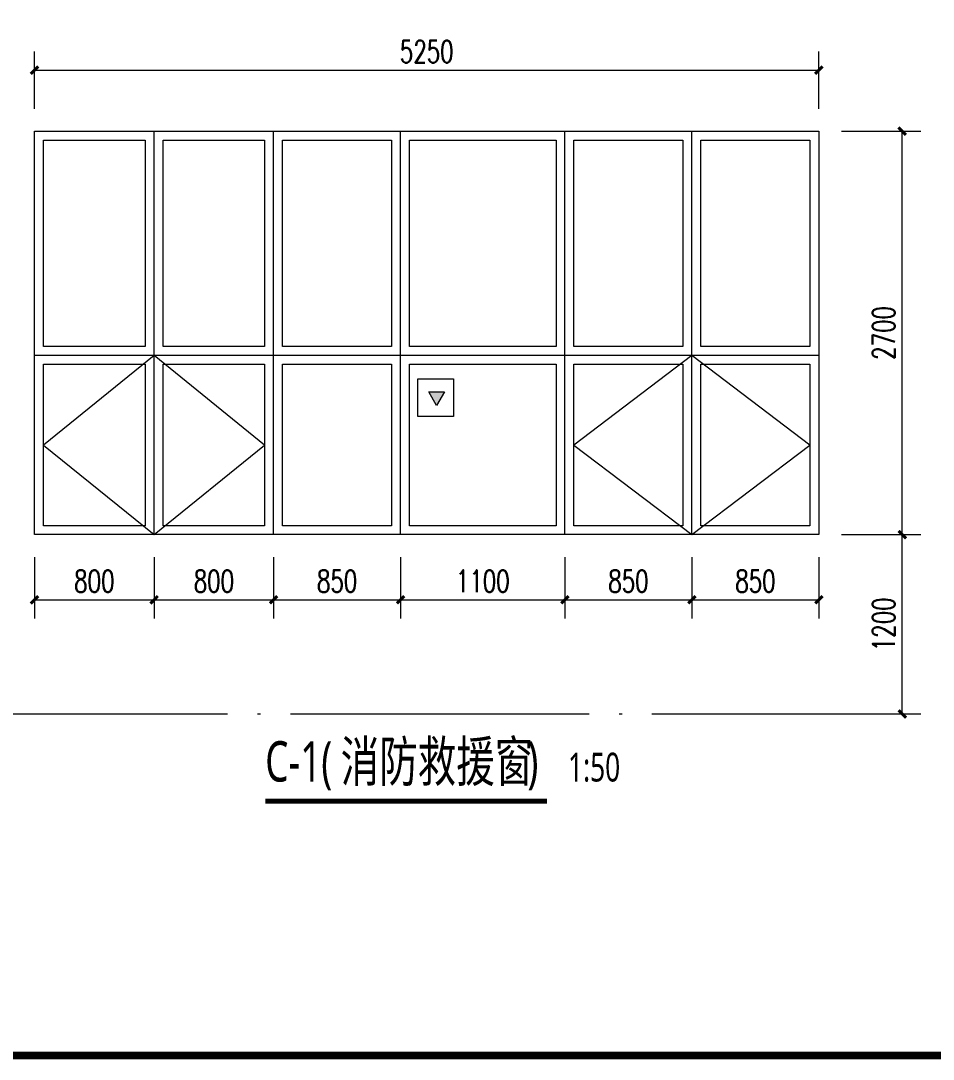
# Model space of a CAD drawing. Header units: inches. Extents: x -3733042 to -3450527, y 579159 to 997713.
# Drawn here: x -3496447 to -3484232, y 879863 to 893762 of the extents above; entities that cross this region are included whole.
import ezdxf

# ---------------------------------------------------------------- set-up
doc = ezdxf.new("R2010")
doc.units = ezdxf.units.IN
doc.header["$LTSCALE"] = 1000
doc.header["$MEASUREMENT"] = 0
doc.linetypes.add('DOTE', pattern=[2.42, 2, -0.2, 0.02, -0.2])
doc.layers.get('0').update_dxf_attribs({"lineweight": 18})
for name, color, linetype, lineweight in [('DIM_SYMB', 3, 'Continuous', 18), ('DOTE', 14, 'DOTE', 18), ('PUB_DIM', 3, 'Continuous', 18), ('PUB_TEXT', 7, 'Continuous', 18), ('PUB_TITLE', 153, 'Continuous', 18), ('SURFACE', 255, 'Continuous', 18), ('WINDOW', 4, 'Continuous', 18)]:
    doc.layers.add(name, color=color, linetype=linetype, lineweight=lineweight)
doc.styles.add('-黑体', font='', dxfattribs={"width": 0.7})
doc.styles.add('_TCH_DIM_T3', font='simplex.shx', dxfattribs={"width": 0.705882, "bigfont": 'gbcbig.shx'})
doc.styles.get('-黑体').set_extended_font_data('微软雅黑')
doc.dimstyles.new('_TCH_ARCH&&50', dxfattribs={"dimtxt": 148.75, "dimasz": 50, "dimexe": 125, "dimexo": 150, "dimgap": 50, "dimtad": 1, "dimdec": 0, "dimzin": 0, "dimdsep": 46, "dimtxsty": '_TCH_DIM_T3', "dimblk": 'ARCHTICK', "dimcen": 0.09, "dimdle": 100, "dimclrt": 7, "dimazin": 2, "dimtfac": 1, "dimtdec": 0, "dimtix": 1, "dimtmove": 2, "dimatfit": 3, "dimfxl": 1, "dimtolj": 1, "dimarcsym": 0})

# ---------------------------------------------------------------- blocks, each defined once
blk = doc.blocks.new('_ArchTick_2')
at = {"color": 0, "linetype": 'ByBlock'}
blk.add_lwpolyline([(-0.5, -0.5, 0.4, 0.4, 0), (0.5, 0.5, 0.4, 0.4, 0)], format="xyseb", dxfattribs=at)
blk = doc.blocks.new('*X118')
at = {"layer": 'PUB_DIM', "color": 0, "lineweight": -2}
for p, q in [((19664.3, 5319.4), (20196.7, 5319.4)), ((20071.7, 2619.4), (20071.7, 5319.4)), ((19664.3, 2619.4), (20196.7, 2619.4))]:
    blk.add_line(p, q, dxfattribs=at)
at = {"layer": 'PUB_DIM', "color": 0, "lineweight": -2, "xscale": 50, "yscale": 50, "zscale": 50}
for p, rotation in [((20071.7, 5319.4), 90), ((20071.7, 2619.4), 270)]:
    blk.add_blockref('_ArchTick_2', p, dxfattribs=dict(at, rotation=rotation))
at = {"layer": 'PUB_DIM', "color": 7, "insert": (19947.3, 3969.4), "char_height": 148.75, "width": 555, "attachment_point": 5, "rotation": 90, "style": '_TCH_DIM_T3'}
blk.add_mtext('2700', dxfattribs=at)
blk = doc.blocks.new('_ARCHTICK')
at = {"color": 0, "linetype": 'ByBlock', "const_width": 0.4}
blk.add_lwpolyline([(-0.5, -0.5), (0.5, 0.5)], dxfattribs=at)
blk = doc.blocks.new('*X119')
at = {"layer": 'PUB_DIM', "color": 0, "lineweight": -2}
for p, q in [((19664.3, 2619.4), (20196.7, 2619.4)), ((20071.7, 1419.4), (20071.7, 2619.4)), ((19664.3, 1419.4), (20196.7, 1419.4))]:
    blk.add_line(p, q, dxfattribs=at)
at = {"layer": 'PUB_DIM', "color": 0, "lineweight": -2, "xscale": 50, "yscale": 50, "zscale": 50}
for p, rotation in [((20071.7, 2619.4), 90), ((20071.7, 1419.4), 270)]:
    blk.add_blockref('_ArchTick_2', p, dxfattribs=dict(at, rotation=rotation))
at = {"layer": 'PUB_DIM', "color": 7, "insert": (19947.3, 2019.4), "char_height": 148.75, "width": 510, "attachment_point": 5, "rotation": 90, "style": '_TCH_DIM_T3'}
blk.add_mtext('1200', dxfattribs=at)
blk = doc.blocks.new('*X120')
at = {"layer": 'PUB_DIM', "color": 0, "lineweight": -2}
for p, q in [((14264.3, 5469.4), (14264.3, 5853)), ((19514.3, 5469.4), (19514.3, 5853)), ((14264.3, 5728), (19514.3, 5728))]:
    blk.add_line(p, q, dxfattribs=at)
at = {"layer": 'PUB_DIM', "color": 0, "lineweight": -2, "xscale": 50, "yscale": 50, "zscale": 50, "rotation": 180}
blk.add_blockref('_ArchTick_2', (14264.3, 5728), dxfattribs=at)
at = {"layer": 'PUB_DIM', "color": 0, "lineweight": -2, "xscale": 50, "yscale": 50, "zscale": 50}
blk.add_blockref('_ArchTick_2', (19514.3, 5728), dxfattribs=at)
at = {"layer": 'PUB_DIM', "color": 7, "insert": (16889.3, 5852.4), "char_height": 148.75, "width": 525, "attachment_point": 5, "style": '_TCH_DIM_T3'}
blk.add_mtext('5250', dxfattribs=at)
blk = doc.blocks.new('*X123')
at = {"layer": 'PUB_DIM', "color": 0, "lineweight": -2}
for p, q in [((14264.3, 2469.4), (14264.3, 2058.6)), ((15064.3, 2469.4), (15064.3, 2058.6)), ((14264.3, 2183.6), (15064.3, 2183.6))]:
    blk.add_line(p, q, dxfattribs=at)
at = {"layer": 'PUB_DIM', "color": 0, "lineweight": -2, "xscale": 50, "yscale": 50, "zscale": 50, "rotation": 180}
blk.add_blockref('_ArchTick_2', (14264.3, 2183.6), dxfattribs=at)
at = {"layer": 'PUB_DIM', "color": 0, "lineweight": -2, "xscale": 50, "yscale": 50, "zscale": 50}
blk.add_blockref('_ArchTick_2', (15064.3, 2183.6), dxfattribs=at)
at = {"layer": 'PUB_DIM', "color": 7, "insert": (14664.3, 2307.9), "char_height": 148.75, "width": 405, "attachment_point": 5, "style": '_TCH_DIM_T3'}
blk.add_mtext('800', dxfattribs=at)
blk = doc.blocks.new('*X124')
at = {"layer": 'PUB_DIM', "color": 0, "lineweight": -2}
for p, q in [((15064.3, 2469.4), (15064.3, 2058.6)), ((15864.3, 2469.4), (15864.3, 2058.6)), ((15064.3, 2183.6), (15864.3, 2183.6))]:
    blk.add_line(p, q, dxfattribs=at)
at = {"layer": 'PUB_DIM', "color": 0, "lineweight": -2, "xscale": 50, "yscale": 50, "zscale": 50, "rotation": 180}
blk.add_blockref('_ArchTick_2', (15064.3, 2183.6), dxfattribs=at)
at = {"layer": 'PUB_DIM', "color": 0, "lineweight": -2, "xscale": 50, "yscale": 50, "zscale": 50}
blk.add_blockref('_ArchTick_2', (15864.3, 2183.6), dxfattribs=at)
at = {"layer": 'PUB_DIM', "color": 7, "insert": (15464.3, 2307.9), "char_height": 148.75, "width": 405, "attachment_point": 5, "style": '_TCH_DIM_T3'}
blk.add_mtext('800', dxfattribs=at)
blk = doc.blocks.new('*X125')
at = {"layer": 'PUB_DIM', "color": 0, "lineweight": -2}
for p, q in [((15864.3, 2469.4), (15864.3, 2058.6)), ((16714.3, 2469.4), (16714.3, 2058.6)), ((15864.3, 2183.6), (16714.3, 2183.6))]:
    blk.add_line(p, q, dxfattribs=at)
at = {"layer": 'PUB_DIM', "color": 0, "lineweight": -2, "xscale": 50, "yscale": 50, "zscale": 50, "rotation": 180}
blk.add_blockref('_ArchTick_2', (15864.3, 2183.6), dxfattribs=at)
at = {"layer": 'PUB_DIM', "color": 0, "lineweight": -2, "xscale": 50, "yscale": 50, "zscale": 50}
blk.add_blockref('_ArchTick_2', (16714.3, 2183.6), dxfattribs=at)
at = {"layer": 'PUB_DIM', "color": 7, "insert": (16289.3, 2307.9), "char_height": 148.75, "width": 390, "attachment_point": 5, "style": '_TCH_DIM_T3'}
blk.add_mtext('850', dxfattribs=at)
blk = doc.blocks.new('*X126')
at = {"layer": 'PUB_DIM', "color": 0, "lineweight": -2}
for p, q in [((16714.3, 2469.4), (16714.3, 2058.6)), ((17814.3, 2469.4), (17814.3, 2058.6)), ((16714.3, 2183.6), (17814.3, 2183.6))]:
    blk.add_line(p, q, dxfattribs=at)
at = {"layer": 'PUB_DIM', "color": 0, "lineweight": -2, "xscale": 50, "yscale": 50, "zscale": 50, "rotation": 180}
blk.add_blockref('_ArchTick_2', (16714.3, 2183.6), dxfattribs=at)
at = {"layer": 'PUB_DIM', "color": 0, "lineweight": -2, "xscale": 50, "yscale": 50, "zscale": 50}
blk.add_blockref('_ArchTick_2', (17814.3, 2183.6), dxfattribs=at)
at = {"layer": 'PUB_DIM', "color": 7, "insert": (17264.3, 2307.9), "char_height": 148.75, "width": 465, "attachment_point": 5, "style": '_TCH_DIM_T3'}
blk.add_mtext('1100', dxfattribs=at)
blk = doc.blocks.new('*X127')
at = {"layer": 'PUB_DIM', "color": 0, "lineweight": -2}
for p, q in [((17814.3, 2469.4), (17814.3, 2058.6)), ((18664.3, 2469.4), (18664.3, 2058.6)), ((17814.3, 2183.6), (18664.3, 2183.6))]:
    blk.add_line(p, q, dxfattribs=at)
at = {"layer": 'PUB_DIM', "color": 0, "lineweight": -2, "xscale": 50, "yscale": 50, "zscale": 50, "rotation": 180}
blk.add_blockref('_ArchTick_2', (17814.3, 2183.6), dxfattribs=at)
at = {"layer": 'PUB_DIM', "color": 0, "lineweight": -2, "xscale": 50, "yscale": 50, "zscale": 50}
blk.add_blockref('_ArchTick_2', (18664.3, 2183.6), dxfattribs=at)
at = {"layer": 'PUB_DIM', "color": 7, "insert": (18239.3, 2307.9), "char_height": 148.75, "width": 390, "attachment_point": 5, "style": '_TCH_DIM_T3'}
blk.add_mtext('850', dxfattribs=at)
blk = doc.blocks.new('*X128')
at = {"layer": 'PUB_DIM', "color": 0, "lineweight": -2}
for p, q in [((18664.3, 2469.4), (18664.3, 2058.6)), ((19514.3, 2469.4), (19514.3, 2058.6)), ((18664.3, 2183.6), (19514.3, 2183.6))]:
    blk.add_line(p, q, dxfattribs=at)
at = {"layer": 'PUB_DIM', "color": 0, "lineweight": -2, "xscale": 50, "yscale": 50, "zscale": 50, "rotation": 180}
blk.add_blockref('_ArchTick_2', (18664.3, 2183.6), dxfattribs=at)
at = {"layer": 'PUB_DIM', "color": 0, "lineweight": -2, "xscale": 50, "yscale": 50, "zscale": 50}
blk.add_blockref('_ArchTick_2', (19514.3, 2183.6), dxfattribs=at)
at = {"layer": 'PUB_DIM', "color": 7, "insert": (19089.3, 2307.9), "char_height": 148.75, "width": 390, "attachment_point": 5, "style": '_TCH_DIM_T3'}
blk.add_mtext('850', dxfattribs=at)
blk = doc.blocks.new('A$C6CFB6D43')
blk.add_hatch(color=256).paths.add_polyline_path([(16955.1, 3484.1), (16902.9, 3574.5), (17007.3, 3574.5)], flags=0)
for points in [[(16830.4, 3663), (17068.6, 3663), (17068.6, 3409.1), (16830.4, 3409.1)], [(16955.1, 3484.1), (16902.9, 3574.5), (17007.3, 3574.5)]]:
    blk.add_lwpolyline(points, close=True)
at = {"layer": 'DIM_SYMB'}
blk.add_lwpolyline([(15807.8, 836.1, 35, 35, 0), (17695, 836.1, 35, 35, 0)], format="xyseb", dxfattribs=at)
at = {"layer": 'DOTE'}
blk.add_line((6296.6, 1419.4), (19753, 1419.4), dxfattribs=at)
at = {"layer": 'SURFACE'}
blk.add_lwpolyline([(19514.3, 2619.4), (14264.3, 2619.4), (14264.3, 5319.4), (19514.3, 5319.4)], close=True, dxfattribs=at)
at = {"layer": 'WINDOW'}
for p, q in [((15064.3, 2619.4), (15064.3, 5319.4)), ((15864.3, 2619.4), (15864.3, 5319.4)), ((16714.3, 2619.4), (16714.3, 5319.4)), ((17814.3, 2619.4), (17814.3, 5319.4)), ((18664.3, 2619.4), (18664.3, 5319.4)), ((19514.3, 3819.4), (14264.3, 3819.4))]:
    blk.add_line(p, q, dxfattribs=at)
for points in [[(14324.3, 3879.4), (14324.3, 5259.4), (15004.3, 5259.4), (15004.3, 3879.4)], [(15124.3, 3879.4), (15124.3, 5259.4), (15804.3, 5259.4), (15804.3, 3879.4)], [(15924.3, 3879.4), (15924.3, 5259.4), (16654.3, 5259.4), (16654.3, 3879.4)], [(16774.3, 3879.4), (16774.3, 5259.4), (17754.3, 5259.4), (17754.3, 3879.4)], [(17874.3, 3879.4), (17874.3, 5259.4), (18604.3, 5259.4), (18604.3, 3879.4)], [(18724.3, 3879.4), (18724.3, 5259.4), (19454.3, 5259.4), (19454.3, 3879.4)], [(15064.3, 3819.4), (14324.3, 3219.4), (15064.3, 2619.4), (15804.3, 3219.4)], [(14324.3, 2679.4), (14324.3, 3759.4), (15004.3, 3759.4), (15004.3, 2679.4)], [(15124.3, 2679.4), (15124.3, 3759.4), (15804.3, 3759.4), (15804.3, 2679.4)], [(15924.3, 2679.4), (15924.3, 3759.4), (16654.3, 3759.4), (16654.3, 2679.4)], [(16774.3, 2679.4), (16774.3, 3759.4), (17754.3, 3759.4), (17754.3, 2679.4)], [(18664.3, 3819.4), (17874.3, 3219.4), (18664.3, 2619.4), (19454.3, 3219.4)], [(17874.3, 2679.4), (17874.3, 3759.4), (18604.3, 3759.4), (18604.3, 2679.4)], [(18724.3, 2679.4), (18724.3, 3759.4), (19454.3, 3759.4), (19454.3, 2679.4)]]:
    blk.add_lwpolyline(points, close=True, dxfattribs=at)
at = {"layer": 'PUB_TEXT', "style": '-黑体', "width": 0.7}
for s, height, p in [('消防救援窗', 270, (16313.1, 967.4)), ('C-1(', 270, (15807.8, 967.4)), (')', 270, (17562.5, 967.4)), ('1:50', 192.85, (17835, 967.4))]:
    blk.add_text(s, height=height, dxfattribs=at).set_placement(p)
at = {"layer": 'PUB_DIM'}
for base, p1, p2, picture, middle in [((19514.3, 5728), (14264.3, 5319.4), (19514.3, 5319.4), '*X120', (16889.3, 5852.4)), ((15064.3, 2183.6), (14264.3, 2619.4), (15064.3, 2619.4), '*X123', (14664.3, 2307.9)), ((15864.3, 2183.6), (15064.3, 2619.4), (15864.3, 2619.4), '*X124', (15464.3, 2307.9)), ((16714.3, 2183.6), (15864.3, 2619.4), (16714.3, 2619.4), '*X125', (16289.3, 2307.9)), ((17814.3, 2183.6), (16714.3, 2619.4), (17814.3, 2619.4), '*X126', (17264.3, 2307.9)), ((18664.3, 2183.6), (17814.3, 2619.4), (18664.3, 2619.4), '*X127', (18239.3, 2307.9)), ((19514.3, 2183.6), (18664.3, 2619.4), (19514.3, 2619.4), '*X128', (19089.3, 2307.9))]:
    dim = blk.add_linear_dim(base=base, p1=p1, p2=p2, dimstyle='_TCH_ARCH&&50', override={"dimsah": 1, "dimtzin": 0}, dxfattribs=at)
    dim.commit()
    dim.dimension.update_dxf_attribs({"geometry": picture, "text_midpoint": middle})
for base, p1, p2, picture, middle in [((20071.7, 5319.4), (19514.3, 2619.4), (19514.3, 5319.4), '*X118', (19947.3, 3969.4)), ((20071.7, 2619.4), (19514.3, 1419.4), (19514.3, 2619.4), '*X119', (19947.3, 2019.4))]:
    dim = blk.add_linear_dim(base=base, p1=p1, p2=p2, angle=90, dimstyle='_TCH_ARCH&&50', override={"dimsah": 1, "dimtzin": 0}, dxfattribs=at)
    dim.commit()
    dim.dimension.update_dxf_attribs({"geometry": picture, "text_midpoint": middle})

msp = doc.modelspace()

# ---------------------------------------------------------------- linework, layer by layer
at = {"layer": 'PUB_TITLE'}
msp.add_lwpolyline([(-3559476.8, 879912.6, 100, 100, 0), (-3478876.8, 879912.6, 100, 100, 0), (-3478876.8, 937312.6, 100, 100, 0), (-3559476.8, 937312.6, 100, 100, 0)], format="xyseb", close=True, dxfattribs=at)

# ---------------------------------------------------------------- block references
at = {"layer": 'SURFACE', "xscale": 2, "yscale": 2, "zscale": 2}
msp.add_blockref('A$C6CFB6D43', (-3524790.2, 881644.9), dxfattribs=at)

doc.saveas('drawing.dxf')
